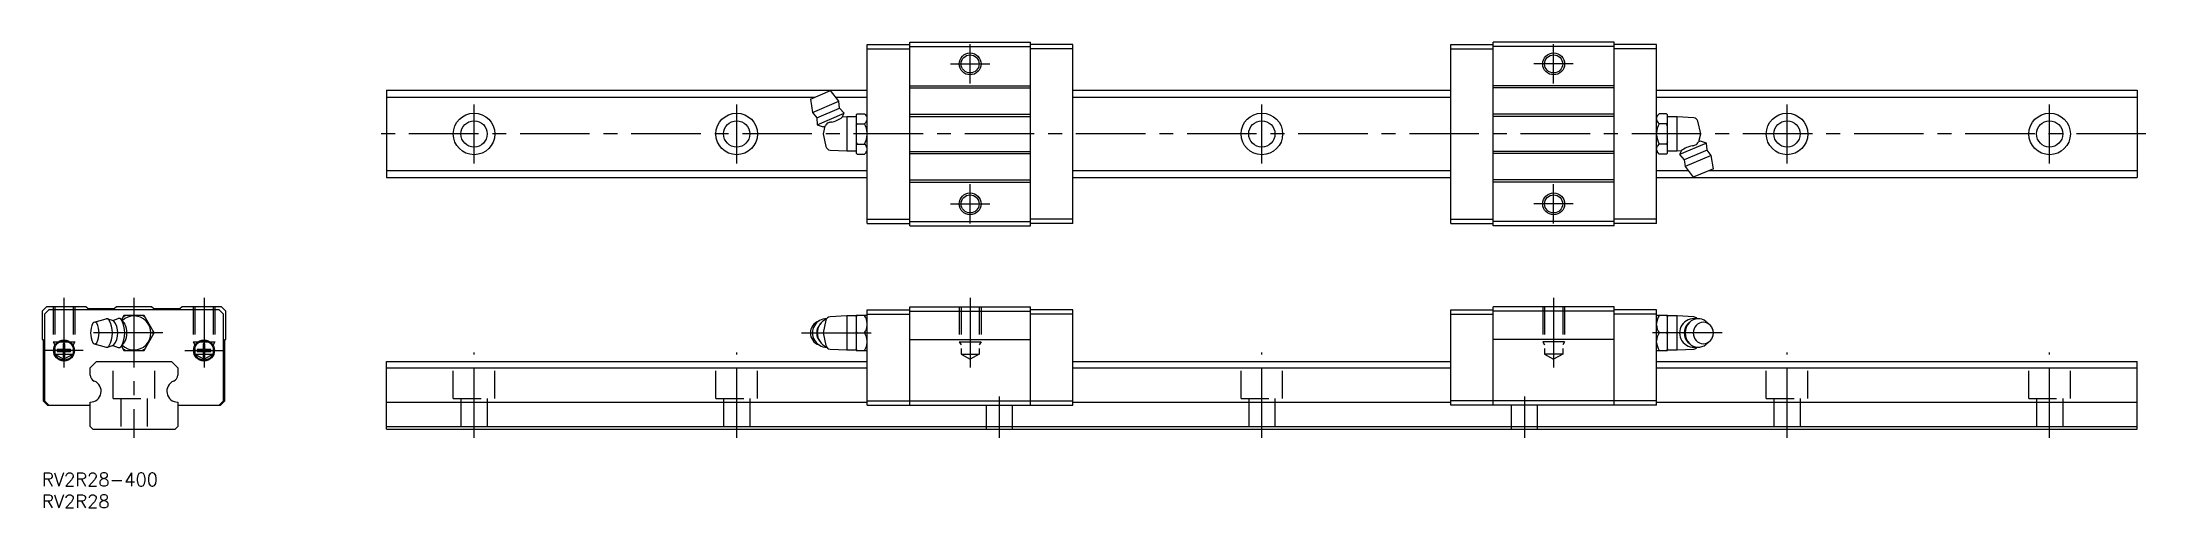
# Model space of a CAD drawing. Extents: x 0 to 481, y -8 to 98.
import ezdxf

# ---------------------------------------------------------------- set-up
doc = ezdxf.new("R2010")
doc.units = 0
doc.header["$LTSCALE"] = 0.5
doc.linetypes.add('CENTER', pattern=[50.8, 31.75, -6.35, 6.35, -6.35])
doc.linetypes.add('DASHED', pattern=[19.05, 12.7, -6.35])
for name, color, linetype in [('MSM_CENTER', 1, 'CENTER'), ('MSM_CONTINUOUS', 7, 'CONTINUOUS'), ('MSM_DASHED', 4, 'DASHED'), ('MSM_NARROW', 5, 'CONTINUOUS'), ('MSM_PART_NUMBER', 7, 'CONTINUOUS')]:
    doc.layers.add(name, color=color, linetype=linetype)
doc.styles.get("Standard").update_dxf_attribs({"font": 'txt.shx', "height": 2, "bigfont": 'bigfont.shx'})

# ---------------------------------------------------------------- blocks, each defined once
blk = doc.blocks.new('*U51')
at = {"layer": 'MSM_PART_NUMBER'}
blk.add_text('RV2R28-400', height=3, dxfattribs=at).set_placement((0, -3))
blk = doc.blocks.new('*U52')
at = {"layer": 'MSM_PART_NUMBER'}
blk.add_text('RV2R28', height=3, dxfattribs=at).set_placement((0, -8))

msp = doc.modelspace()

# ---------------------------------------------------------------- linework, layer by layer
at = {"layer": 'MSM_CENTER'}
for p, q in [((212.05, 89), (212.05, 98)), ((345.38, 89), (345.38, 98)), ((207.55, 93.5), (216.55, 93.5)), ((349.88, 93.5), (340.88, 93.5)), ((98.71, 70.75), (98.71, 84.25)), ((158.71, 70.75), (158.71, 84.25)), ((278.71, 70.75), (278.71, 84.25)), ((398.71, 70.75), (398.71, 84.25)), ((458.71, 70.75), (458.71, 84.25)), ((480.71, 77.5), (76.71, 77.5)), ((212.05, 57), (212.05, 66)), ((345.38, 57), (345.38, 66)), ((207.55, 61.5), (216.55, 61.5)), ((349.88, 61.5), (340.88, 61.5)), ((5, 40), (5, 23.6)), ((21, 40), (21, 8)), ((37, 40), (37, 23.6)), ((212.05, 40), (212.05, 24)), ((345.38, 40), (345.38, 24)), ((27.61, 32), (9.1, 32)), ((173.55, 32), (190.55, 32)), ((383.88, 32), (366.88, 32)), ((9.4, 28), (0.6, 28)), ((32.6, 28), (41.4, 28)), ((98.71, 8), (98.71, 27.5)), ((158.71, 8), (158.71, 27.5)), ((278.71, 8), (278.71, 27.5)), ((398.71, 8), (398.71, 27.5)), ((458.71, 8), (458.71, 27.5)), ((218.71, 17.5), (218.71, 8)), ((338.71, 17.5), (338.71, 8))]:
    msp.add_line(p, q, dxfattribs=at)
at = {"layer": 'MSM_CONTINUOUS'}
for p, q in [((188.55, 97.95), (198.25, 97.95)), ((188.55, 57.05), (188.55, 97.95)), ((188.55, 96.96), (198.25, 96.96)), ((198.25, 56.5), (198.25, 98.5)), ((198.25, 98.5), (225.85, 98.5)), ((198.25, 97.5), (225.85, 97.5)), ((225.85, 56.5), (225.85, 98.5)), ((235.55, 97.95), (225.85, 97.95)), ((235.55, 96.96), (225.85, 96.96)), ((235.55, 57.05), (235.55, 97.95)), ((321.88, 97.95), (331.58, 97.95)), ((321.88, 57.05), (321.88, 97.95)), ((321.88, 96.96), (331.58, 96.96)), ((331.58, 56.5), (331.58, 98.5)), ((359.18, 98.5), (331.58, 98.5)), ((359.18, 97.5), (331.58, 97.5)), ((359.18, 56.5), (359.18, 98.5)), ((368.88, 97.95), (359.18, 97.95)), ((368.88, 96.96), (359.18, 96.96)), ((368.88, 57.05), (368.88, 97.95)), ((78.71, 87.5), (78.71, 67.5)), ((78.71, 87.5), (188.55, 87.5)), ((175.55, 85.47), (180.15, 87.42)), ((182.02, 84.96), (180.15, 87.42)), ((198.25, 88.5), (225.85, 88.5)), ((198.25, 88), (225.85, 88)), ((235.55, 87.5), (321.88, 87.5)), ((359.18, 88.5), (331.58, 88.5)), ((359.18, 88), (331.58, 88)), ((368.88, 87.5), (478.71, 87.5)), ((478.71, 87.5), (478.71, 67.5)), ((78.71, 85.88), (176.52, 85.88)), ((175.55, 85.47), (176.02, 82.41)), ((176.02, 82.41), (182.02, 84.96)), ((176.02, 82.41), (177, 81.19)), ((177, 81.19), (182.22, 83.41)), ((177.12, 79.61), (183.27, 82.23)), ((181.32, 85.88), (188.55, 85.88)), ((182.22, 83.41), (182.02, 84.96)), ((183.27, 82.23), (182.22, 83.41)), ((182.85, 81.32), (183.27, 82.23)), ((186.26, 82.11), (186.05, 81.9)), ((186.05, 81.88), (186.26, 82.11)), ((186.05, 81.9), (186.05, 73.1)), ((186.26, 82.11), (187.93, 82.11)), ((188.55, 81.5), (187.93, 82.11)), ((198.25, 82), (225.85, 82)), ((235.55, 85.88), (321.88, 85.88)), ((359.18, 82), (331.58, 82)), ((368.88, 85.88), (478.71, 85.88)), ((369.49, 82.11), (368.88, 81.5)), ((371.17, 82.11), (369.49, 82.11)), ((371.38, 81.9), (371.17, 82.11)), ((371.17, 82.11), (371.38, 81.88)), ((371.38, 73.1), (371.38, 81.9)), ((177, 81.19), (177.12, 79.61)), ((177.12, 79.61), (178.51, 79.12)), ((178.85, 79.27), (178.45, 77.5)), ((178.45, 77.5), (179.12, 74.6)), ((178.51, 79.12), (178.98, 79.32)), ((183.85, 81.37), (182.85, 81.32)), ((186.05, 81.37), (183.85, 81.37)), ((183.85, 81.37), (183.85, 73.62)), ((186.26, 79.81), (186.05, 80.04)), ((186.05, 79.34), (186.26, 79.81)), ((186.26, 79.81), (187.93, 79.81)), ((198.25, 81.5), (225.85, 81.5)), ((359.18, 81.5), (331.58, 81.5)), ((371.17, 79.81), (369.49, 79.81)), ((371.38, 80.04), (371.17, 79.81)), ((373.58, 81.37), (371.38, 81.37)), ((373.58, 73.62), (373.58, 81.37)), ((377.39, 81.17), (373.58, 81.37)), ((378.98, 77.5), (378.31, 80.4)), ((378.57, 75.73), (378.98, 77.5)), ((180.04, 73.82), (183.85, 73.62)), ((183.85, 73.62), (186.05, 73.62)), ((186.05, 74.96), (186.26, 75.19)), ((186.26, 72.89), (186.05, 73.12)), ((186.05, 73.1), (186.26, 72.89)), ((186.26, 75.19), (187.93, 75.19)), ((186.26, 72.89), (187.93, 72.89)), ((187.93, 72.89), (188.55, 73.5)), ((198.25, 73.5), (225.85, 73.5)), ((198.25, 73), (225.85, 73)), ((359.18, 73.5), (331.58, 73.5)), ((359.18, 73), (331.58, 73)), ((368.88, 73.5), (369.49, 72.89)), ((371.17, 75.19), (369.49, 75.19)), ((371.17, 72.89), (369.49, 72.89)), ((371.38, 75.66), (371.17, 75.19)), ((371.17, 75.19), (371.38, 74.96)), ((371.38, 73.12), (371.17, 72.89)), ((371.17, 72.89), (371.38, 73.1)), ((371.38, 73.62), (373.58, 73.62)), ((373.58, 73.62), (374.57, 73.68)), ((380.31, 75.38), (374.16, 72.77)), ((374.57, 73.68), (374.16, 72.77)), ((374.16, 72.77), (375.21, 71.59)), ((380.43, 73.81), (375.21, 71.59)), ((381.41, 72.59), (375.41, 70.04)), ((378.91, 75.88), (378.45, 75.68)), ((380.31, 75.38), (378.91, 75.88)), ((380.43, 73.81), (380.31, 75.38)), ((381.41, 72.59), (380.43, 73.81)), ((381.88, 69.53), (381.41, 72.59)), ((78.71, 69.12), (188.55, 69.12)), ((78.71, 67.5), (188.55, 67.5)), ((235.55, 69.12), (321.88, 69.12)), ((235.55, 67.5), (321.88, 67.5)), ((368.88, 69.12), (376.11, 69.12)), ((368.88, 67.5), (478.71, 67.5)), ((375.21, 71.59), (375.41, 70.04)), ((375.41, 70.04), (377.28, 67.58)), ((381.88, 69.53), (377.28, 67.58)), ((380.9, 69.12), (478.71, 69.12)), ((198.25, 67), (225.85, 67)), ((198.25, 66.5), (225.85, 66.5)), ((359.18, 67), (331.58, 67)), ((359.18, 66.5), (331.58, 66.5)), ((188.55, 58.04), (198.25, 58.04)), ((235.55, 58.04), (225.85, 58.04)), ((321.88, 58.04), (331.58, 58.04)), ((368.88, 58.04), (359.18, 58.04)), ((188.55, 57.05), (198.25, 57.05)), ((198.25, 57.5), (225.85, 57.5)), ((198.25, 56.5), (225.85, 56.5)), ((235.55, 57.05), (225.85, 57.05)), ((321.88, 57.05), (331.58, 57.05)), ((359.18, 57.5), (331.58, 57.5)), ((359.18, 56.5), (331.58, 56.5)), ((368.88, 57.05), (359.18, 57.05)), ((1, 38), (0, 37)), ((0, 37), (0, 30.5)), ((1.54, 37.3), (0.55, 36.31)), ((0.55, 36.31), (0.55, 16.5)), ((10, 38), (1, 38)), ((40.46, 37.3), (1.54, 37.3)), ((10.5, 37.5), (10, 38)), ((16.5, 37.5), (10.5, 37.5)), ((11.92, 34.48), (14.68, 35.24)), ((14.98, 35.24), (16.34, 34.82)), ((16.2, 34.86), (17.39, 35.3)), ((17, 38), (16.5, 37.5)), ((25, 38), (17, 38)), ((18.06, 35.11), (18.91, 34.01)), ((18.69, 36), (18.13, 35.02)), ((23.31, 36), (18.69, 36)), ((25.61, 32), (23.31, 36)), ((25.5, 37.5), (25, 38)), ((31.5, 37.5), (25.5, 37.5)), ((32, 38), (31.5, 37.5)), ((41, 38), (32, 38)), ((41.45, 36.31), (40.46, 37.3)), ((42, 37), (41, 38)), ((41.45, 16.5), (41.45, 36.31)), ((42, 30.5), (42, 37)), ((179.12, 34.9), (178.45, 32)), ((183.85, 35.88), (180.04, 35.68)), ((186.05, 35.88), (183.85, 35.88)), ((183.85, 35.88), (183.85, 28.12)), ((186.05, 36), (186.05, 28)), ((188.55, 36), (186.05, 36)), ((186.05, 35.59), (186.26, 36)), ((188.55, 37.3), (198.25, 37.3)), ((188.55, 15.5), (188.55, 37.3)), ((188.55, 36.31), (198.25, 36.31)), ((198.25, 38), (225.85, 38)), ((198.25, 15.5), (198.25, 38)), ((198.25, 37), (225.85, 37)), ((225.85, 15.5), (225.85, 38)), ((235.55, 37.3), (225.85, 37.3)), ((235.55, 36.31), (225.85, 36.31)), ((235.55, 15.5), (235.55, 37.3)), ((321.88, 37.3), (331.58, 37.3)), ((321.88, 15.5), (321.88, 37.3)), ((321.88, 36.31), (331.58, 36.31)), ((331.58, 15.5), (331.58, 38)), ((359.18, 38), (331.58, 38)), ((359.18, 37), (331.58, 37)), ((359.18, 15.5), (359.18, 38)), ((368.88, 37.3), (359.18, 37.3)), ((368.88, 36.31), (359.18, 36.31)), ((368.88, 15.5), (368.88, 37.3)), ((371.38, 36), (368.88, 36)), ((371.17, 36), (371.38, 35.59)), ((371.38, 28), (371.38, 36)), ((373.58, 35.88), (371.38, 35.88)), ((373.58, 28.12), (373.58, 35.88)), ((377.39, 35.68), (373.58, 35.88)), ((376.4, 34.43), (376.08, 34.11)), ((380.95, 34.01), (380.2, 34.62)), ((0, 30.5), (0.25, 30.5)), ((0.25, 30.5), (0.25, 16.5)), ((4.8, 29.53), (4.8, 28.2)), ((5.2, 28.2), (5.2, 29.53)), ((11.92, 29.52), (14.68, 28.76)), ((14.98, 28.76), (16.34, 29.18)), ((16.2, 29.14), (17.39, 28.7)), ((18.06, 28.89), (18.91, 29.99)), ((18.13, 28.98), (18.69, 28)), ((23.31, 28), (25.61, 32)), ((36.8, 29.53), (36.8, 28.2)), ((37.2, 28.2), (37.2, 29.53)), ((41.75, 16.5), (41.75, 30.5)), ((41.75, 30.5), (42, 30.5)), ((178.45, 32), (179.12, 29.1)), ((186.26, 32), (186.05, 32.4)), ((186.05, 31.6), (186.26, 32)), ((186.26, 32), (187.93, 32)), ((188.54, 30.2), (188.55, 30.18)), ((198.25, 30.5), (225.85, 30.5)), ((359.18, 30.5), (331.58, 30.5)), ((371.17, 32), (369.49, 32)), ((371.38, 32.4), (371.17, 32)), ((371.17, 32), (371.38, 31.6)), ((376.08, 29.89), (376.4, 29.57)), ((380.2, 29.38), (380.95, 29.99)), ((4.8, 28.2), (3.47, 28.2)), ((3.47, 27.8), (4.8, 27.8)), ((4.8, 27.8), (4.8, 26.47)), ((6.53, 28.2), (5.2, 28.2)), ((5.2, 27.8), (6.53, 27.8)), ((5.2, 26.47), (5.2, 27.8)), ((11, 24.04), (12.46, 25.5)), ((11, 22.39), (11, 24.04)), ((12.46, 25.5), (29.54, 25.5)), ((18.69, 28), (23.31, 28)), ((29.54, 25.5), (31, 24.04)), ((31, 24.04), (31, 22.39)), ((36.8, 28.2), (35.47, 28.2)), ((35.47, 27.8), (36.8, 27.8)), ((36.8, 27.8), (36.8, 26.47)), ((38.53, 28.2), (37.2, 28.2)), ((37.2, 27.8), (38.53, 27.8)), ((37.2, 26.47), (37.2, 27.8)), ((78.71, 10), (78.71, 25.5)), ((78.71, 25.5), (188.55, 25.5)), ((78.71, 24.04), (188.55, 24.04)), ((180.04, 28.32), (183.85, 28.12)), ((183.85, 28.12), (186.05, 28.12)), ((186.26, 28), (186.05, 28.41)), ((186.05, 28), (188.55, 28)), ((235.55, 25.5), (321.88, 25.5)), ((235.55, 24.04), (321.88, 24.04)), ((368.88, 28), (371.38, 28)), ((368.88, 25.5), (478.71, 25.5)), ((368.88, 24.04), (478.71, 24.04)), ((371.38, 28.41), (371.17, 28)), ((371.38, 28.12), (373.58, 28.12)), ((373.58, 28.12), (377.39, 28.32)), ((478.71, 10), (478.71, 25.5)), ((0.25, 16.5), (1.25, 15.5)), ((0.55, 16.5), (1.55, 15.5)), ((1.25, 15.5), (11, 15.5)), ((11, 10.6), (11, 16.18)), ((31, 16.18), (31, 10.6)), ((31, 15.5), (40.75, 15.5)), ((40.45, 15.5), (41.45, 16.5)), ((40.75, 15.5), (41.75, 16.5)), ((78.71, 16.18), (188.55, 16.18)), ((188.55, 16.5), (235.55, 16.5)), ((188.55, 15.5), (235.55, 15.5)), ((235.55, 16.18), (321.88, 16.18)), ((368.88, 16.5), (321.88, 16.5)), ((368.88, 15.5), (321.88, 15.5)), ((368.88, 16.18), (478.71, 16.18)), ((11.6, 10), (11, 10.6)), ((11.6, 10), (30.4, 10)), ((31, 10.6), (30.4, 10)), ((78.71, 10.6), (478.71, 10.6)), ((78.71, 10), (478.71, 10))]:
    msp.add_line(p, q, dxfattribs=at)
for centre, radius in [((212.05, 93.5), 2.07), ((345.38, 93.5), 2.07), ((98.71, 77.5), 4.75), ((158.71, 77.5), 4.75), ((278.71, 77.5), 4.75), ((398.71, 77.5), 4.75), ((458.71, 77.5), 4.75), ((98.71, 77.5), 3), ((158.71, 77.5), 3), ((278.71, 77.5), 3), ((398.71, 77.5), 3), ((458.71, 77.5), 3), ((212.05, 61.5), 2.07), ((345.38, 61.5), 2.07), ((5, 28), 2.4), ((5, 28), 2.2), ((37, 28), 2.4), ((37, 28), 2.2)]:
    msp.add_circle(centre, radius, dxfattribs=at)
for centre, radius, start, end in [((186.1, 80.2), 2.65, 29.7819, 46.2075), ((371.23, 80.29), 2.52, 133.5104, 152.3629), ((179.91, 79.1), 0.956, 105.3988, 166.8653), ((180.73, 77.01), 3.2, 96.679, 109.6393), ((178.7, 87.16), 7.17, 283.3701, 305.3794), ((186.2, 81.63), 2.52, 313.5104, 332.3629), ((183.13, 77.27), 5.44, 4.5825, 27.8682), ((183.61, 77.59), 4.94, 330.9471, 356.6022), ((187.33, 80.92), 1.22, 6.5411, 29.2403), ((187.42, 80.97), 1.13, 333.1506, 354.166), ((370, 80.94), 1.13, 153.1506, 174.166), ((370.62, 81.17), 1.77, 190.096, 230.304), ((373.81, 77.41), 4.94, 150.9471, 176.6022), ((374.3, 77.73), 5.44, 184.5825, 207.8682), ((364.34, 76.38), 7.64, 22.8152, 26.6361), ((377.34, 80.18), 1, 13, 87), ((180.09, 74.82), 1, 193, 267), ((193.09, 78.62), 7.64, 202.8152, 206.6361), ((186.8, 73.83), 1.77, 10.096, 50.304), ((186.2, 74.71), 2.52, 313.5104, 332.3629), ((187.42, 74.05), 1.13, 333.1506, 354.166), ((370, 74.02), 1.13, 153.1506, 174.166), ((370.09, 74.08), 1.22, 186.5411, 209.2403), ((371.23, 73.37), 2.52, 133.5104, 152.3629), ((371.32, 74.8), 2.65, 209.7819, 226.2075), ((378.72, 67.83), 7.17, 103.3701, 125.3794), ((376.69, 77.99), 3.2, 276.679, 289.6393), ((377.51, 75.9), 0.956, 285.3988, 346.8653), ((16.19, 32), 5.1, 154.2008, 205.7992), ((12.05, 34.01), 0.495, 25.5518, 154.4482), ((7.91, 32), 5.1, 334.2008, 25.7992), ((14.82, 34.73), 0.525, 29.5122, 105.3259), ((9.99, 32), 6.08, 330.505, 29.495), ((12.66, 32), 4.63, 322.579, 37.421), ((17.6, 34.75), 0.589, 27.8192, 110.3634), ((12.47, 32), 6.41, 331.842, 28.158), ((21, 32), 3.88, 226.0602, 133.9398), ((21, 32), 4.4, 114.7758, 125.2242), ((14.85, 32), 4.53, 333.67, 26.33), ((21, 32), 4.4, 54.7758, 65.2242), ((178.42, 32), 2.87, 108.8608, 251.1392), ((179.27, 32), 3.25, 89.9527, 270.0473), ((180.03, 32), 3.03, 137.3434, 222.6566), ((180.56, 32), 3.44, 112.8703, 247.1297), ((180.09, 34.68), 1, 93, 167), ((184.38, 33.79), 4.19, 5.281, 31.8664), ((184.5, 34.17), 4.06, 327.7209, 354.9534), ((373.05, 33.79), 4.19, 148.1336, 174.719), ((372.92, 34.17), 4.06, 184.8562, 212.2911), ((377.44, 32), 3.28, 79.9989, 279.9811), ((378.21, 32), 3, 135.3097, 224.6903), ((378.86, 32), 3.45, 135.3097, 224.6903), ((378.4, 32.44), 2.82, 50.5115, 135.1711), ((379.79, 32), 2.51, 94.7406, 265.2594), ((377.34, 34.68), 1, 34.8776, 87), ((379.37, 32), 2.51, 274.7406, 85.2594), ((379.25, 32), 2.63, 310.355, 49.645), ((5, 28), 1.54, 82.5379, 97.4621), ((12.05, 29.99), 0.495, 205.5521, 334.4479), ((14.82, 29.27), 0.525, 254.6741, 330.4878), ((17.6, 29.25), 0.589, 249.6365, 332.1807), ((21, 32), 4.4, 354.7758, 5.2242), ((37, 28), 1.54, 82.5379, 97.4621), ((180.09, 29.32), 1, 193, 267), ((184.5, 29.83), 4.06, 5.0466, 32.2791), ((184.38, 30.21), 4.19, 328.1336, 354.719), ((372.92, 29.83), 4.06, 147.7089, 175.1438), ((373.05, 30.21), 4.19, 185.281, 211.8664), ((378.4, 31.56), 2.82, 224.8289, 309.4885), ((5, 28), 1.54, 172.5379, 187.4621), ((5, 28), 1.54, 262.5379, 277.4621), ((5, 28), 1.54, 352.5379, 7.4621), ((21, 32), 4.4, 234.7758, 245.2242), ((21, 32), 4.4, 294.7758, 305.2242), ((37, 28), 1.54, 172.5379, 187.4621), ((37, 28), 1.54, 262.5379, 277.4621), ((37, 28), 1.54, 352.5379, 7.4621), ((377.34, 29.32), 1, 273, 325.1224), ((12.5, 22.39), 1.5, 180, 247.9757), ((11, 18.68), 2.5, 270, 67.9757), ((31, 18.68), 2.5, 112.0243, 270), ((29.5, 22.39), 1.5, 292.0243, 0)]:
    msp.add_arc(centre, radius, start, end, dxfattribs=at)
at = {"layer": 'MSM_DASHED'}
for p, q in [((2.5, 38), (2.5, 30)), ((2.93, 38), (2.93, 27.19)), ((7.07, 38), (7.07, 27.19)), ((7.5, 38), (7.5, 30)), ((34.5, 38), (34.5, 30)), ((34.93, 38), (34.93, 27.19)), ((39.07, 38), (39.07, 27.19)), ((39.5, 38), (39.5, 30)), ((209.55, 38), (209.55, 30)), ((209.98, 38), (209.98, 27.19)), ((214.11, 38), (214.11, 27.19)), ((214.55, 38), (214.55, 30)), ((342.88, 38), (342.88, 30)), ((343.31, 38), (343.31, 27.19)), ((347.45, 38), (347.45, 27.19)), ((347.88, 38), (347.88, 30)), ((2.5, 30), (7.5, 30)), ((2.5, 30), (2.93, 29.25)), ((7.5, 30), (7.07, 29.25)), ((34.5, 30), (39.5, 30)), ((34.5, 30), (34.93, 29.25)), ((39.5, 30), (39.07, 29.25)), ((209.55, 30), (214.55, 30)), ((209.55, 30), (209.98, 29.25)), ((214.55, 30), (214.11, 29.25)), ((347.88, 30), (342.88, 30)), ((342.88, 30), (343.31, 29.25)), ((347.88, 30), (347.45, 29.25)), ((2.93, 27.19), (7.07, 27.19)), ((2.93, 27.19), (5, 26)), ((7.07, 27.19), (5, 26)), ((16.25, 17), (16.25, 25.5)), ((25.75, 17), (25.75, 25.5)), ((34.93, 27.19), (39.07, 27.19)), ((34.93, 27.19), (37, 26)), ((39.07, 27.19), (37, 26)), ((93.96, 17), (93.96, 25.5)), ((103.46, 17), (103.46, 25.5)), ((153.96, 17), (153.96, 25.5)), ((163.46, 17), (163.46, 25.5)), ((209.98, 27.19), (214.11, 27.19)), ((209.98, 27.19), (212.05, 26)), ((214.11, 27.19), (212.05, 26)), ((273.96, 17), (273.96, 25.5)), ((283.46, 17), (283.46, 25.5)), ((347.45, 27.19), (343.31, 27.19)), ((343.31, 27.19), (345.38, 26)), ((347.45, 27.19), (345.38, 26)), ((393.96, 17), (393.96, 25.5)), ((403.46, 17), (403.46, 25.5)), ((453.96, 17), (453.96, 25.5)), ((463.46, 17), (463.46, 25.5)), ((16.25, 17), (25.75, 17)), ((18, 17), (18, 10)), ((24, 17), (24, 10)), ((93.96, 17), (103.46, 17)), ((95.71, 17), (95.71, 10)), ((101.71, 17), (101.71, 10)), ((153.96, 17), (163.46, 17)), ((155.71, 17), (155.71, 10)), ((161.71, 17), (161.71, 10)), ((215.71, 15.5), (215.71, 10)), ((221.71, 10), (221.71, 15.5)), ((273.96, 17), (283.46, 17)), ((275.71, 17), (275.71, 10)), ((281.71, 17), (281.71, 10)), ((335.71, 15.5), (335.71, 10)), ((341.71, 10), (341.71, 15.5)), ((393.96, 17), (403.46, 17)), ((395.71, 17), (395.71, 10)), ((401.71, 17), (401.71, 10)), ((453.96, 17), (463.46, 17)), ((455.71, 17), (455.71, 10)), ((461.71, 17), (461.71, 10))]:
    msp.add_line(p, q, dxfattribs=at)
at = {"layer": 'MSM_NARROW'}
for centre in [(212.05, 93.5), (345.38, 93.5), (212.05, 61.5), (345.38, 61.5)]:
    msp.add_circle(centre, 2.5, dxfattribs=at)

# ---------------------------------------------------------------- block references
at = {"layer": 'MSM_CONTINUOUS'}
for name in ['*U51', '*U52']:
    msp.add_blockref(name, (0, 0), dxfattribs=at)

doc.saveas('drawing.dxf')
